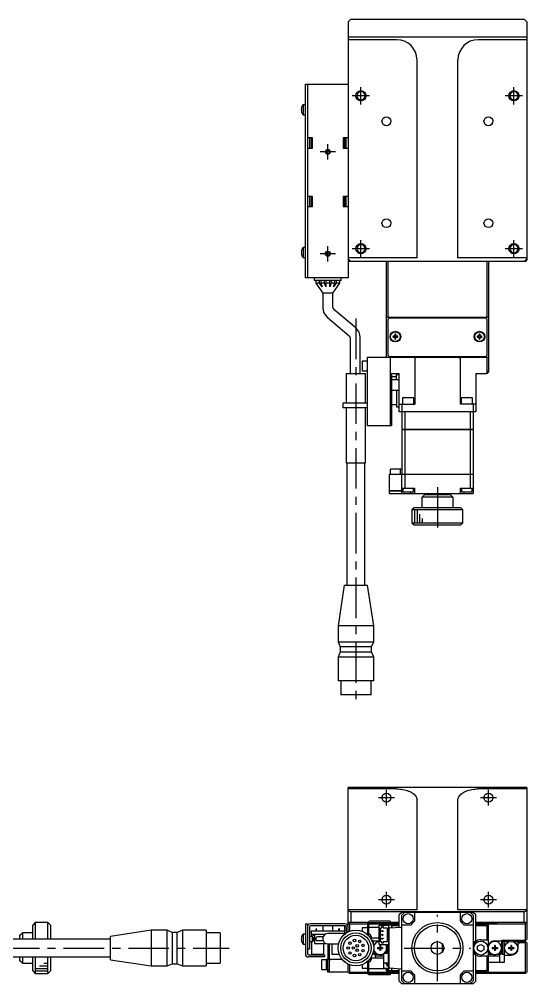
# Model space of a CAD drawing. Extents: x 0 to 797, y -8 to 680.
# Drawn here: x 186.2 to 385.2, y 301.6 to 680 of the extents above; entities that cross this region are included whole.
import ezdxf

# ---------------------------------------------------------------- set-up
doc = ezdxf.new("R2010")
doc.units = 0
doc.header["$LTSCALE"] = 0.5
doc.linetypes.add('CENTER', pattern=[50.8, 31.75, -6.35, 6.35, -6.35])
for name, color, linetype in [('MSM_CENTER', 1, 'CENTER'), ('MSM_CONTINUOUS', 7, 'CONTINUOUS'), ('MSM_NARROW', 5, 'CONTINUOUS')]:
    doc.layers.add(name, color=color, linetype=linetype)

msp = doc.modelspace()

# ---------------------------------------------------------------- linework, layer by layer
at = {"layer": 'MSM_CENTER'}
for p, q in [((320.244951, 646.561815), (320.244951, 653.361815)), ((380.244951, 646.561815), (380.244951, 653.361815)), ((323.644951, 649.961815), (316.844951, 649.961815)), ((383.644951, 649.961815), (376.844951, 649.961815)), ((307.244951, 624.961815), (307.244951, 630.961815)), ((310.244951, 627.961815), (304.244951, 627.961815)), ((307.244951, 584.961815), (307.244951, 590.961815)), ((320.244951, 586.561815), (320.244951, 593.361815)), ((380.244951, 586.561815), (380.244951, 593.361815)), ((310.244951, 587.961815), (304.244951, 587.961815)), ((323.644951, 589.961815), (316.844951, 589.961815)), ((383.644951, 589.961815), (376.844951, 589.961815)), ((318.244951, 562.511815), (318.244951, 411.411815)), ((350.244951, 496.461815), (350.244951, 478.961815)), ((330.244951, 371.485747), (330.244951, 377.685747)), ((370.244951, 371.485747), (370.244951, 377.685747)), ((327.144951, 374.585747), (333.344951, 374.585747)), ((367.144951, 374.585747), (373.344951, 374.585747)), ((330.244951, 331.485747), (330.244951, 337.685747)), ((370.244951, 331.485747), (370.244951, 337.685747)), ((327.144951, 334.585747), (333.344951, 334.585747)), ((367.144951, 334.585747), (373.344951, 334.585747)), ((350.244951, 302.585748), (350.244951, 328.585748)), ((127.45, 315.585748), (268.55, 315.585748)), ((337.244951, 315.585748), (363.244951, 315.585748))]:
    msp.add_line(p, q, dxfattribs=at)
at = {"layer": 'MSM_CONTINUOUS'}
for p, q in [((316.244951, 679.961815), (315.244951, 678.961815)), ((315.244951, 678.961815), (315.244951, 578.461815)), ((316.244951, 679.961815), (384.244951, 679.961815)), ((385.244951, 678.961815), (384.244951, 679.961815)), ((385.244951, 678.961815), (385.244951, 585.461815)), ((385.244951, 672.961815), (315.244951, 672.961815)), ((334.244951, 671.961815), (315.244951, 671.961815)), ((385.244951, 671.961815), (366.244951, 671.961815)), ((342.244951, 586.367523), (342.244951, 663.961815)), ((358.244951, 586.367523), (358.244951, 663.961815)), ((298.444951, 578.461815), (298.444951, 654.461815)), ((298.444951, 654.461815), (315.244951, 654.461815)), ((299.244951, 654.461815), (299.244951, 578.461815)), ((296.857476, 644.661815), (296.989219, 644.661815)), ((296.989219, 644.261815), (296.857476, 644.261815)), ((296.989219, 645.411815), (296.989219, 645.390524)), ((296.989219, 644.661815), (296.989219, 644.261815)), ((296.989219, 643.533107), (296.989219, 643.511815)), ((297.546952, 646.461815), (297.546952, 642.461815)), ((298.444951, 646.461815), (297.546952, 646.461815)), ((297.546952, 642.461815), (298.444951, 642.461815)), ((301.244951, 633.461815), (299.244951, 633.461815)), ((300.044951, 633.461815), (300.044951, 629.461815)), ((300.744951, 633.461815), (300.744951, 629.461815)), ((301.244951, 629.461815), (301.244951, 633.461815)), ((315.244951, 633.461815), (313.244951, 633.461815)), ((313.244951, 633.461815), (313.244951, 629.461815)), ((313.744951, 629.461815), (313.744951, 633.461815)), ((313.944951, 629.461815), (313.944951, 633.461815)), ((314.444951, 629.461815), (314.444951, 633.461815)), ((299.244951, 629.461815), (301.244951, 629.461815)), ((313.244951, 629.461815), (315.244951, 629.461815)), ((301.244951, 610.461815), (299.244951, 610.461815)), ((300.044951, 610.461815), (300.044951, 606.461815)), ((300.744951, 610.461815), (300.744951, 606.461815)), ((301.244951, 606.461815), (301.244951, 610.461815)), ((315.244951, 610.461815), (313.244951, 610.461815)), ((313.244951, 610.461815), (313.244951, 606.461815)), ((313.744951, 606.461815), (313.744951, 610.461815)), ((313.944951, 606.461815), (313.944951, 610.461815)), ((314.444951, 606.461815), (314.444951, 610.461815)), ((299.244951, 606.461815), (301.244951, 606.461815)), ((313.244951, 606.461815), (315.244951, 606.461815)), ((297.546952, 590.461815), (297.546952, 586.461815)), ((298.444951, 590.461815), (297.546952, 590.461815)), ((296.857476, 588.661815), (296.989219, 588.661815)), ((296.989219, 588.261815), (296.857476, 588.261815)), ((296.989219, 589.411815), (296.989219, 589.390524)), ((296.989219, 588.661815), (296.989219, 588.261815)), ((296.989219, 587.533107), (296.989219, 587.511815)), ((297.546952, 586.461815), (298.444951, 586.461815)), ((342.244951, 586.367523), (315.244951, 586.367523)), ((315.244951, 585.961815), (316.244951, 584.961815)), ((315.394951, 585.311815), (315.244951, 585.461815)), ((315.394951, 585.311815), (315.644951, 585.561815)), ((315.744951, 584.961815), (315.394951, 585.311815)), ((384.744951, 584.961815), (315.744951, 584.961815)), ((330.244951, 547.461815), (330.244951, 584.961815)), ((330.744951, 584.961815), (330.744951, 562.961815)), ((385.244951, 586.367523), (358.244951, 586.367523)), ((369.744951, 562.961815), (369.744951, 584.961815)), ((370.244951, 584.961815), (370.244951, 541.461815)), ((384.244951, 584.961815), (385.244951, 585.961815)), ((385.094951, 585.311815), (384.744951, 584.961815)), ((384.844951, 585.561815), (385.094951, 585.311815)), ((385.244951, 585.461815), (385.094951, 585.311815)), ((315.244951, 578.461815), (298.444951, 578.461815)), ((301.994951, 577.461815), (301.994951, 578.461815)), ((312.494951, 577.461815), (301.994951, 577.461815)), ((302.494951, 577.461815), (302.494951, 576.461815)), ((303.994951, 576.461815), (302.494951, 576.461815)), ((302.494951, 576.461815), (305.244951, 572.461815)), ((303.994951, 576.461815), (303.994951, 577.461815)), ((304.994951, 575.00727), (303.994951, 576.461815)), ((304.494951, 577.461815), (304.494951, 576.461815)), ((305.994951, 576.461815), (304.494951, 576.461815)), ((304.494951, 576.461815), (304.994951, 575.00727)), ((305.994951, 576.461815), (305.994951, 577.461815)), ((306.494951, 575.00727), (305.994951, 576.461815)), ((306.494951, 577.461815), (306.494951, 575.00727)), ((307.994951, 576.461815), (306.494951, 576.461815)), ((307.994951, 575.00727), (307.994951, 577.461815)), ((308.494951, 576.461815), (307.994951, 575.00727)), ((308.494951, 577.461815), (308.494951, 576.461815)), ((309.994951, 576.461815), (308.494951, 576.461815)), ((309.244951, 572.461815), (311.994951, 576.461815)), ((309.494951, 575.00727), (309.994951, 576.461815)), ((310.494951, 576.461815), (309.494951, 575.00727)), ((309.994951, 576.461815), (309.994951, 577.461815)), ((310.494951, 577.461815), (310.494951, 576.461815)), ((311.994951, 576.461815), (310.494951, 576.461815)), ((311.994951, 576.461815), (311.994951, 577.461815)), ((312.494951, 577.461815), (312.494951, 578.461815)), ((309.244951, 572.461815), (305.244951, 572.461815)), ((305.244951, 572.461815), (305.244951, 566.860738)), ((309.244951, 566.860738), (309.244951, 572.461815)), ((318.183512, 558.894088), (309.602164, 566.094694)), ((307.031013, 563.030516), (315.612361, 555.82991)), ((370.244951, 562.961815), (330.244951, 562.961815)), ((331.244951, 562.661815), (330.744951, 562.161815)), ((330.744951, 562.161815), (330.744951, 548.161815)), ((369.244951, 562.661815), (331.244951, 562.661815)), ((335.994951, 562.961815), (335.994951, 562.661815)), ((336.494951, 562.961815), (336.494951, 562.661815)), ((341.994951, 562.661815), (341.994951, 562.961815)), ((345.444951, 562.961815), (345.244951, 562.761815)), ((355.244951, 562.761815), (345.244951, 562.761815)), ((345.244951, 562.761815), (345.244951, 562.661815)), ((355.244951, 562.761815), (355.044951, 562.961815)), ((355.244951, 562.661815), (355.244951, 562.761815)), ((358.494951, 562.961815), (358.494951, 562.661815)), ((363.994951, 562.661815), (363.994951, 562.961815)), ((364.494951, 562.661815), (364.494951, 562.961815)), ((369.744951, 562.161815), (369.244951, 562.661815)), ((369.744951, 548.161815), (369.744951, 562.161815)), ((333.504951, 556.381), (333.504951, 555.701815)), ((333.984951, 555.701815), (333.984951, 556.381)), ((366.504951, 556.381), (366.504951, 555.701815)), ((366.984951, 555.701815), (366.984951, 556.381)), ((315.969573, 555.063866), (315.969573, 540.961815)), ((319.969573, 540.961815), (319.969573, 555.063866)), ((333.504951, 555.701815), (332.825767, 555.701815)), ((332.825767, 555.221815), (333.504951, 555.221815)), ((333.504951, 555.221815), (333.504951, 554.542631)), ((334.664136, 555.701815), (333.984951, 555.701815)), ((333.984951, 554.542631), (333.984951, 555.221815)), ((333.984951, 555.221815), (334.664136, 555.221815)), ((366.504951, 555.701815), (365.825767, 555.701815)), ((365.825767, 555.221815), (366.504951, 555.221815)), ((366.504951, 555.221815), (366.504951, 554.542631)), ((367.664136, 555.701815), (366.984951, 555.701815)), ((366.984951, 554.542631), (366.984951, 555.221815)), ((366.984951, 555.221815), (367.664136, 555.221815)), ((320.744951, 545.861815), (320.744951, 542.061815)), ((322.744951, 545.861815), (320.744951, 545.861815)), ((322.744951, 520.461815), (322.744951, 547.461815)), ((322.744951, 547.461815), (370.244951, 547.461815)), ((330.744951, 548.161815), (331.244951, 547.661815)), ((331.244951, 547.661815), (369.244951, 547.661815)), ((331.744951, 547.461815), (331.744951, 520.461815)), ((335.994951, 547.661815), (335.994951, 547.461815)), ((340.244951, 547.661815), (340.244951, 547.461815)), ((341.244951, 547.661815), (341.244951, 547.461815)), ((341.344951, 547.461815), (341.344951, 528.961815)), ((341.344951, 546.961815), (341.844951, 547.461815)), ((342.744951, 547.661815), (342.744951, 547.461815)), ((357.744951, 547.461815), (357.744951, 547.661815)), ((358.644951, 547.461815), (359.144951, 546.961815)), ((359.144951, 547.461815), (359.144951, 528.961815)), ((359.244951, 547.661815), (359.244951, 547.461815)), ((360.244951, 547.461815), (360.244951, 547.661815)), ((364.494951, 547.461815), (364.494951, 547.661815)), ((369.244951, 547.661815), (369.744951, 548.161815)), ((369.744951, 541.574188), (369.744951, 547.461815)), ((320.744951, 542.061815), (322.744951, 542.061815)), ((369.438764, 540.961813), (369.744951, 541.574188)), ((369.744951, 541.574188), (370.244951, 542.074188)), ((370.244951, 541.461815), (369.744951, 540.961815)), ((314.494951, 540.961815), (321.994951, 540.961815)), ((314.494951, 540.961815), (314.494951, 529.461815)), ((321.994951, 529.461815), (321.994951, 540.961815)), ((331.744951, 540.961813), (335.244951, 540.961813)), ((332.244951, 540.461815), (331.744951, 540.461815)), ((332.244951, 540.461815), (332.244951, 520.461815)), ((334.244951, 539.711815), (332.244951, 539.711815)), ((335.244951, 538.461815), (332.244951, 538.461815)), ((334.244951, 538.461815), (334.244951, 540.461815)), ((335.244951, 540.461815), (334.244951, 540.461815)), ((335.244951, 525.961815), (335.244951, 540.961813)), ((365.244951, 540.961813), (365.244951, 525.961815)), ((365.244951, 540.961813), (369.438764, 540.961813)), ((369.744951, 540.961815), (369.438764, 540.961813)), ((332.244951, 534.461815), (335.244951, 534.461815)), ((334.244951, 534.461815), (334.244951, 527.961815)), ((340.994951, 531.461815), (336.494951, 531.461815)), ((336.494951, 531.461815), (336.494951, 528.961815)), ((340.994951, 528.961815), (340.994951, 531.461815)), ((363.994951, 531.461815), (359.494951, 531.461815)), ((359.494951, 531.461815), (359.494951, 528.961815)), ((363.994951, 528.961815), (363.994951, 531.461815)), ((313.244951, 527.461815), (313.244951, 529.461815)), ((313.244951, 529.461815), (322.744951, 529.461815)), ((322.744951, 527.461815), (313.244951, 527.461815)), ((314.494951, 527.461815), (314.494951, 505.961815)), ((321.994951, 505.961815), (321.994951, 527.461815)), ((334.244951, 528.711815), (332.244951, 528.711815)), ((334.244951, 527.961815), (335.244951, 527.961815)), ((335.244951, 528.961815), (341.344951, 528.961815)), ((365.244951, 525.961815), (335.244951, 525.961815)), ((336.244951, 528.961815), (336.244951, 518.971815)), ((337.399719, 525.961815), (337.399719, 518.971815)), ((365.244951, 528.961815), (359.144951, 528.961815)), ((363.090184, 525.961815), (363.090184, 518.971815)), ((364.244951, 528.961815), (364.244951, 518.971815)), ((332.244951, 520.461815), (322.744951, 520.461815)), ((336.244951, 518.971815), (364.244951, 518.971815)), ((336.244951, 518.961815), (336.244951, 501.471815)), ((364.244951, 518.961815), (336.244951, 518.961815)), ((336.254951, 518.961815), (336.254951, 518.971815)), ((337.399719, 518.961815), (337.399719, 501.471815)), ((337.403612, 518.961815), (337.403612, 518.971815)), ((363.086291, 518.961815), (363.086291, 518.971815)), ((363.090184, 518.961815), (363.090184, 501.471815)), ((364.234951, 518.961815), (364.234951, 518.971815)), ((364.244951, 518.961815), (364.244951, 501.471815)), ((314.494951, 505.961815), (321.994951, 505.961815)), ((314.744951, 505.961815), (314.744951, 457.961815)), ((321.744951, 457.961815), (321.744951, 505.961815)), ((331.844951, 501.461815), (331.844951, 503.461815)), ((336.244951, 503.461815), (331.844951, 503.461815)), ((335.744951, 501.471815), (335.744951, 503.461815)), ((331.244951, 501.461815), (331.244951, 494.971815)), ((331.244951, 501.461815), (364.244951, 501.461815)), ((332.244951, 501.461815), (332.244951, 501.471815)), ((332.244951, 501.471815), (364.244951, 501.471815)), ((336.244951, 493.961815), (336.244951, 501.461815)), ((336.254951, 501.461815), (336.254951, 501.471815)), ((337.399719, 501.461815), (337.399719, 495.961815)), ((337.403612, 501.461815), (337.403612, 501.471815)), ((363.086291, 501.461815), (363.086291, 501.471815)), ((363.090184, 501.461815), (363.090184, 495.961815)), ((364.234951, 501.461815), (364.234951, 501.471815)), ((364.244951, 501.461815), (364.244951, 493.961815)), ((336.244951, 495.961815), (341.244951, 495.961815)), ((336.744951, 494.461815), (336.744951, 495.961815)), ((340.744951, 495.961815), (340.744951, 494.461815)), ((341.244951, 495.961815), (341.244951, 493.961815)), ((359.244951, 493.961815), (359.244951, 495.961815)), ((359.244951, 495.961815), (364.244951, 495.961815)), ((359.744951, 494.461815), (359.744951, 495.961815)), ((363.744951, 495.961815), (363.744951, 494.461815)), ((331.244951, 494.971815), (336.244951, 494.971815)), ((331.244951, 494.961815), (331.244951, 493.961815)), ((336.244951, 494.961815), (331.244951, 494.961815)), ((331.244951, 493.961815), (364.244951, 493.961815)), ((331.254951, 494.961815), (331.254951, 494.971815)), ((340.744951, 494.461815), (336.744951, 494.461815)), ((339.744951, 493.961815), (339.744951, 494.461815)), ((345.244951, 493.461815), (344.244951, 492.461815)), ((356.244951, 492.461815), (344.244951, 492.461815)), ((344.244951, 488.461815), (344.244951, 492.461815)), ((345.244951, 493.461815), (355.244951, 493.461815)), ((347.744951, 493.461815), (347.744951, 493.961815)), ((352.244951, 493.461815), (352.244951, 493.961815)), ((356.244951, 492.461815), (355.244951, 493.461815)), ((356.244951, 492.461815), (356.244951, 488.461815)), ((363.744951, 494.461815), (359.744951, 494.461815)), ((360.744951, 493.961815), (360.744951, 494.461815)), ((341.244951, 488.461815), (340.244951, 487.461815)), ((341.244951, 488.461815), (359.244951, 488.461815)), ((360.244951, 487.461815), (359.244951, 488.461815)), ((360.244951, 487.461815), (340.244951, 487.461815)), ((340.244951, 487.461815), (340.244951, 482.461815)), ((360.244951, 482.461815), (360.244951, 487.461815)), ((340.244951, 482.461815), (360.244951, 482.461815)), ((340.244951, 482.461815), (341.244951, 481.461815)), ((359.244951, 481.461815), (341.244951, 481.461815)), ((359.244951, 481.461815), (360.244951, 482.461815)), ((313.674951, 457.961815), (311.244951, 441.961815)), ((313.674951, 457.961815), (322.814951, 457.961815)), ((325.244951, 441.961815), (322.814951, 457.961815)), ((325.244951, 441.961815), (311.244951, 441.961815)), ((311.244951, 441.961815), (311.244951, 435.761815)), ((325.244951, 435.761815), (325.244951, 441.961815)), ((311.244951, 435.761815), (325.244951, 435.761815)), ((311.244951, 435.761815), (312.094951, 433.761815)), ((324.394951, 433.761815), (325.244951, 435.761815)), ((312.094951, 431.761815), (311.244951, 429.761815)), ((324.394951, 433.761815), (312.094951, 433.761815)), ((312.094951, 433.761815), (312.094951, 431.761815)), ((312.094951, 431.761815), (324.394951, 431.761815)), ((324.394951, 431.761815), (324.394951, 433.761815)), ((325.244951, 429.761815), (324.394951, 431.761815)), ((325.244951, 429.761815), (311.244951, 429.761815)), ((311.244951, 429.761815), (311.244951, 420.461815)), ((325.244951, 420.461815), (325.244951, 429.761815)), ((325.244951, 420.461815), (311.244951, 420.461815)), ((312.294951, 420.461815), (312.294951, 414.961815)), ((324.194951, 414.961815), (324.194951, 420.461815)), ((324.194951, 414.961815), (312.294951, 414.961815)), ((385.244951, 378.585747), (315.244951, 378.585747)), ((315.244951, 321.910303), (315.244951, 378.585747)), ((385.244951, 378.585747), (385.244951, 319.085747)), ((334.244951, 378.031438), (315.244951, 378.031438)), ((334.244951, 378.031438), (334.872624, 378.017768)), ((334.872624, 378.017768), (335.496427, 377.976842)), ((335.496427, 377.976842), (336.112514, 377.908913)), ((336.112514, 377.908913), (336.717087, 377.814399)), ((336.717087, 377.814399), (337.306419, 377.693884)), ((337.306419, 377.693884), (337.876875, 377.548109)), ((337.876875, 377.548109), (338.42494, 377.377975)), ((338.42494, 377.377975), (338.947233, 377.184529)), ((338.947233, 377.184529), (339.440536, 376.968965)), ((339.440536, 376.968965), (339.901806, 376.732611)), ((339.901806, 376.732611), (340.328199, 376.476925)), ((340.328199, 376.476925), (340.717087, 376.203483)), ((340.717087, 376.203483), (341.066073, 375.913971)), ((341.066073, 375.913971), (341.373003, 375.610174)), ((341.373003, 375.610174), (341.635988, 375.293964)), ((341.635988, 375.293964), (341.853403, 374.967293)), ((341.853403, 374.967293), (342.023911, 374.632172)), ((342.023911, 374.632172), (342.146458, 374.29067)), ((358.343445, 374.29067), (358.465992, 374.632172)), ((358.465992, 374.632172), (358.636499, 374.967293)), ((358.636499, 374.967293), (358.853915, 375.293964)), ((358.853915, 375.293964), (359.116899, 375.610174)), ((359.116899, 375.610174), (359.42383, 375.913971)), ((359.42383, 375.913971), (359.772815, 376.203483)), ((359.772815, 376.203483), (360.161704, 376.476925)), ((360.161704, 376.476925), (360.588097, 376.732611)), ((360.588097, 376.732611), (361.049367, 376.968965)), ((361.049367, 376.968965), (361.542669, 377.184529)), ((361.542669, 377.184529), (362.064963, 377.377975)), ((362.064963, 377.377975), (362.613027, 377.548109)), ((362.613027, 377.548109), (363.183484, 377.693884)), ((363.183484, 377.693884), (363.772815, 377.814399)), ((363.772815, 377.814399), (364.377388, 377.908913)), ((364.377388, 377.908913), (364.993476, 377.976842)), ((364.993476, 377.976842), (365.617279, 378.017768)), ((365.617279, 378.017768), (366.244951, 378.031438)), ((385.244951, 378.031438), (366.244951, 378.031438)), ((342.146458, 374.29067), (342.22029, 373.94489)), ((342.22029, 373.94489), (342.244951, 373.596965)), ((342.244951, 330.585747), (342.244951, 373.596965)), ((358.244951, 373.596965), (358.269613, 373.94489)), ((358.244951, 330.585747), (358.244951, 373.596965)), ((358.269613, 373.94489), (358.343445, 374.29067)), ((342.244951, 330.585747), (315.244951, 330.585747)), ((315.244951, 330.360859), (316.244951, 329.80655)), ((316.244951, 329.80655), (316.244951, 325.585747)), ((384.244951, 329.80655), (316.244951, 329.80655)), ((336.244951, 329.585748), (335.244951, 328.585748)), ((364.244951, 329.585748), (336.244951, 329.585748)), ((341.244951, 329.585748), (341.244951, 326.085748)), ((385.244951, 330.585747), (358.244951, 330.585747)), ((359.244951, 326.085748), (359.244951, 329.585748)), ((365.244951, 328.585748), (364.244951, 329.585748)), ((384.244951, 329.80655), (385.244951, 330.360859)), ((384.244951, 325.585747), (384.244951, 329.80655)), ((192.5, 325.585748), (191.5, 324.585748)), ((192.5, 325.585748), (192.5, 319.085748)), ((197.5, 325.585748), (192.5, 325.585748)), ((197.5, 319.085748), (197.5, 325.585748)), ((198.5, 324.585748), (197.5, 325.585748)), ((322.878925, 325.585747), (315.244951, 325.585747)), ((315.394951, 325.235747), (315.744951, 325.585747)), ((323.444951, 325.585748), (331.744951, 325.585748)), ((331.744951, 326.085748), (323.744951, 326.085748)), ((326.744951, 325.585747), (327.094951, 325.235747)), ((331.744951, 326.085748), (331.744951, 325.585748)), ((335.244951, 325.585747), (331.744951, 325.585747)), ((335.244951, 323.765821), (335.244951, 328.585748)), ((336.244951, 302.740515), (336.244951, 328.43098)), ((364.244951, 328.43098), (364.244951, 302.740515)), ((365.244951, 318.185748), (365.244951, 328.585748)), ((385.244951, 325.585747), (365.244951, 325.585747)), ((373.394951, 325.235747), (373.744951, 325.585747)), ((384.744951, 325.585747), (385.094951, 325.235747)), ((191.5, 319.085748), (191.5, 324.585748)), ((198.5, 324.585748), (198.5, 319.085748)), ((238, 322.585748), (222, 320.155748)), ((238, 322.585748), (238, 308.585748)), ((244.2, 322.585748), (238, 322.585748)), ((244.2, 308.585748), (244.2, 322.585748)), ((246.2, 321.735748), (244.2, 322.585748)), ((246.2, 321.735748), (246.2, 309.435748)), ((248.2, 321.735748), (246.2, 321.735748)), ((250.2, 322.585748), (248.2, 321.735748)), ((248.2, 309.435748), (248.2, 321.735748)), ((250.2, 322.585748), (250.2, 308.585748)), ((259.5, 322.585748), (250.2, 322.585748)), ((259.5, 322.585748), (259.5, 308.585748)), ((298.444951, 325.085747), (298.444951, 313.285747)), ((298.444951, 325.085747), (299.244951, 325.085747)), ((299.244951, 325.085747), (299.244951, 313.385747)), ((300.044951, 323.885747), (300.044951, 315.085747)), ((314.044951, 325.085747), (300.444951, 325.085747)), ((314.044951, 324.285747), (300.444951, 324.285747)), ((300.744951, 322.285747), (313.744951, 322.285747)), ((300.744951, 322.285747), (300.744951, 321.085747)), ((302.619951, 322.285747), (302.619951, 323.085747)), ((302.869951, 323.085747), (302.619951, 323.085747)), ((302.869951, 322.285747), (302.869951, 323.085747)), ((305.244951, 324.285747), (305.244951, 322.285747)), ((309.244951, 322.285747), (309.244951, 324.285747)), ((311.619951, 322.285747), (311.619951, 323.085747)), ((311.869951, 323.085747), (311.619951, 323.085747)), ((311.869951, 322.285747), (311.869951, 323.085747)), ((313.744951, 322.285747), (313.744951, 321.235747)), ((313.944951, 321.235747), (313.944951, 324.085747)), ((314.391361, 324.085747), (313.944951, 324.085747)), ((314.444951, 323.885747), (314.444951, 321.464523)), ((315.394951, 325.235747), (315.244951, 325.085747)), ((315.744951, 324.885747), (315.394951, 325.235747)), ((315.744951, 324.885747), (315.744951, 322.124096)), ((322.744951, 324.885747), (315.744951, 324.885747)), ((320.744951, 323.485748), (320.744951, 322.124096)), ((322.744951, 323.485748), (320.744951, 323.485748)), ((322.744951, 325.085748), (322.744951, 320.94765)), ((323.244951, 325.385748), (323.244951, 320.484727)), ((330.544951, 324.885747), (323.244951, 324.885747)), ((327.344951, 323.585748), (323.244951, 323.585748)), ((327.094951, 325.235747), (335.244951, 325.235747)), ((327.344951, 317.01075), (327.344951, 324.51075)), ((327.344951, 324.51075), (331.044951, 324.51075)), ((327.844951, 318.01075), (327.844951, 323.51075)), ((327.844951, 323.51075), (328.394951, 323.51075)), ((328.394951, 324.01075), (328.894951, 324.01075)), ((328.394951, 323.51075), (328.394951, 324.01075)), ((328.894951, 324.01075), (328.894951, 323.51075)), ((328.894951, 323.51075), (330.544951, 323.51075)), ((330.744951, 325.085747), (330.244951, 324.585747)), ((330.244951, 324.585747), (330.244951, 324.51075)), ((330.544951, 323.51075), (330.544951, 318.01075)), ((335.244951, 325.085747), (330.744951, 325.085747)), ((330.744951, 324.51075), (330.744951, 324.885747)), ((330.744951, 324.885747), (335.244951, 324.885747)), ((331.044951, 324.58575), (331.044951, 306.58575)), ((332.244951, 324.58575), (331.044951, 324.58575)), ((331.244951, 324.885747), (331.244951, 324.58575)), ((331.244951, 307.965136), (331.244951, 323.206359)), ((331.524024, 323.505628), (335.944951, 323.81477)), ((332.244951, 324.58575), (332.244951, 323.556041)), ((332.244951, 324.485748), (335.244951, 324.485748)), ((332.669813, 323.58575), (332.244951, 323.58575)), ((335.944951, 323.81477), (336.244951, 323.835748)), ((339.744951, 324.585748), (336.244951, 324.585748)), ((364.244951, 324.585748), (360.744951, 324.585748)), ((365.244951, 325.235747), (373.394951, 325.235747)), ((369.744951, 325.085747), (365.244951, 325.085747)), ((365.244951, 324.885747), (369.744951, 324.885747)), ((365.244951, 324.485748), (369.744951, 324.485748)), ((369.244951, 324.485748), (369.244951, 324.885747)), ((369.744951, 323.873375), (369.438764, 324.485748)), ((370.244951, 324.585747), (369.744951, 325.085747)), ((369.744951, 324.885747), (369.744951, 324.485748)), ((369.744951, 324.485748), (370.244951, 323.985748)), ((370.244951, 323.373375), (369.744951, 323.873375)), ((369.744951, 318.835749), (369.744951, 323.873375)), ((384.744951, 324.885747), (369.944951, 324.885747)), ((370.244951, 324.085747), (370.144952, 324.085747)), ((370.244951, 306.585747), (370.244951, 324.585747)), ((385.094951, 325.235747), (384.744951, 324.885747)), ((384.744951, 318.585747), (384.744951, 324.885747)), ((385.244951, 325.085747), (385.094951, 325.235747)), ((222, 319.085748), (174, 319.085748)), ((186.5, 320.585748), (187.5, 321.585748)), ((186.5, 319.085748), (186.5, 320.585748)), ((187.5, 321.585748), (187.5, 319.085748)), ((191.5, 321.585748), (187.5, 321.585748)), ((222, 311.015748), (222, 320.155748)), ((265, 321.535748), (259.5, 321.535748)), ((265, 321.535748), (265, 309.635748)), ((296.857476, 319.285747), (296.989219, 319.285747)), ((296.989219, 318.885747), (296.857476, 318.885747)), ((296.989219, 320.035747), (296.989219, 320.014456)), ((296.989219, 319.285747), (296.989219, 318.885747)), ((296.989219, 318.157038), (296.989219, 318.135747)), ((297.546952, 321.085747), (297.546952, 317.085747)), ((298.444951, 321.085747), (297.546952, 321.085747)), ((301.244951, 320.085747), (300.044971, 320.085747)), ((300.044971, 318.085747), (301.244951, 318.085747)), ((300.744951, 321.085747), (306.485017, 321.085747)), ((300.994951, 320.085747), (300.994951, 321.085747)), ((300.994951, 313.085747), (300.994951, 318.085747)), ((301.244951, 318.085747), (301.244951, 320.085747)), ((301.444951, 319.885747), (301.244951, 320.085747)), ((301.244951, 318.085747), (301.444951, 318.285747)), ((301.444951, 319.885747), (301.444951, 318.285747)), ((301.539951, 321.085747), (301.539951, 320.535747)), ((301.994951, 320.535747), (301.539951, 320.535747)), ((301.994951, 321.085747), (301.994951, 317.385747)), ((305.390902, 319.985747), (303.244951, 319.985747)), ((303.244951, 318.485747), (305.390902, 318.485747)), ((314.112457, 321.235747), (307.244951, 321.235747)), ((322.744951, 321.085748), (322.575078, 321.085748)), ((324.244951, 320.085748), (324.244951, 319.191299)), ((324.244951, 319.585748), (327.344951, 319.585748)), ((325.044951, 318.585747), (324.569507, 318.585747)), ((324.844951, 318.085747), (324.7833, 318.085747)), ((324.844951, 318.085747), (324.844951, 317.918129)), ((325.044951, 318.585747), (325.044951, 317.247073)), ((325.044951, 318.385747), (327.344951, 318.385747)), ((328.394951, 318.01075), (327.844951, 318.01075)), ((328.394951, 317.51075), (328.394951, 318.01075)), ((328.894951, 318.01075), (328.894951, 317.51075)), ((330.544951, 318.01075), (328.894951, 318.01075)), ((364.244951, 318.185748), (365.244951, 318.185748)), ((364.244951, 318.075226), (365.155692, 318.075226)), ((367.244951, 318.835749), (370.244951, 318.835749)), ((372.744951, 318.385747), (375.444951, 318.385747)), ((384.744951, 318.585747), (375.444951, 318.585747)), ((375.444951, 317.135818), (375.444951, 318.585747)), ((376.244951, 318.085747), (375.644951, 318.085747)), ((375.644951, 318.085747), (375.644951, 313.085747)), ((376.244951, 318.085747), (376.244951, 313.085747)), ((376.444951, 317.136402), (376.444951, 318.085747)), ((376.444951, 318.085747), (378.430808, 318.085747)), ((379.859094, 318.085747), (384.744951, 318.085747)), ((381.944951, 315.585747), (381.944951, 318.085747)), ((382.444951, 317.585747), (381.944951, 317.9393)), ((384.744951, 318.585747), (385.244951, 319.085747)), ((384.744951, 318.085747), (385.244951, 317.585747)), ((297.546952, 317.085747), (298.444951, 317.085747)), ((300.044951, 315.085747), (299.244951, 315.085747)), ((301.994951, 317.385747), (306.485017, 317.385747)), ((305.494951, 317.385747), (305.494951, 313.085747)), ((307.244949, 317.085747), (307.744951, 317.085747)), ((307.244949, 317.085747), (307.244949, 311.085747)), ((307.244951, 317.235747), (311.442194, 317.235747)), ((307.744951, 317.085747), (307.744951, 306.085747)), ((308.994951, 313.085747), (308.994951, 317.235747)), ((325.0751, 314.053083), (325.268245, 314.164594)), ((325.075101, 317.118411), (325.268245, 317.006899)), ((326.744951, 315.730747), (327.539951, 315.730747)), ((326.744951, 315.730747), (326.744951, 315.440747)), ((326.744951, 315.440747), (327.539951, 315.440747)), ((327.274945, 315.730747), (327.274945, 315.440747)), ((327.344951, 317.01075), (331.044951, 317.01075)), ((327.889951, 316.585747), (327.599951, 316.585747)), ((327.599951, 316.585747), (327.599951, 315.790747)), ((327.599951, 316.055753), (327.889951, 316.055753)), ((327.599951, 315.380747), (327.599951, 314.585747)), ((327.599951, 315.11574), (327.889951, 315.11574)), ((327.889951, 314.585747), (327.599951, 314.585747)), ((327.889951, 316.585747), (327.889951, 315.790747)), ((327.889951, 315.380747), (327.889951, 314.585747)), ((327.949951, 315.730747), (328.744951, 315.730747)), ((327.949951, 315.440747), (328.744951, 315.440747)), ((328.214958, 315.440747), (328.214958, 315.730747)), ((328.894951, 317.51075), (328.394951, 317.51075)), ((328.744951, 315.730747), (328.744951, 315.440747)), ((330.244951, 313.992081), (330.244951, 317.01075)), ((331.044951, 316.58575), (330.244951, 316.58575)), ((331.044951, 315.83575), (330.244951, 315.83575)), ((331.044951, 315.33575), (330.244951, 315.33575)), ((330.814951, 314.58575), (330.244951, 314.58575)), ((330.807654, 314.08575), (330.244951, 314.08575)), ((330.494951, 315.83575), (330.494951, 316.58575)), ((330.494951, 314.58575), (330.494951, 315.33575)), ((330.494951, 314.02325), (330.494951, 314.08575)), ((330.619951, 315.83575), (330.619951, 316.58575)), ((330.619951, 314.58575), (330.619951, 315.33575)), ((330.619951, 314.02325), (330.619951, 314.08575)), ((330.814951, 314.12325), (330.814951, 314.63325)), ((330.814951, 314.63325), (331.044951, 314.63325)), ((330.814951, 314.38325), (331.044951, 314.38325)), ((330.814951, 314.316855), (331.044951, 314.316855)), ((331.044951, 314.08575), (331.042814, 314.08575)), ((352.244951, 314.085748), (352.244951, 317.085748)), ((365.994951, 316.307437), (367.244951, 317.029124)), ((365.994951, 314.864061), (365.994951, 316.307437)), ((367.244951, 314.142373), (365.994951, 314.864061)), ((367.244951, 317.029124), (368.494951, 316.307437)), ((368.494951, 314.864061), (367.244951, 314.142373)), ((368.494951, 316.307437), (368.494951, 314.864061)), ((370.60019, 317.385747), (370.244951, 317.385747)), ((371.744951, 315.730747), (372.539951, 315.730747)), ((371.744951, 315.730747), (371.744951, 315.440747)), ((371.744951, 315.440747), (372.539951, 315.440747)), ((372.274945, 315.730747), (372.274945, 315.440747)), ((372.889951, 316.585747), (372.599951, 316.585747)), ((372.599951, 316.585747), (372.599951, 315.790747)), ((372.599951, 316.055753), (372.889951, 316.055753)), ((372.599951, 315.380747), (372.599951, 314.585747)), ((372.599951, 315.11574), (372.889951, 315.11574)), ((372.889951, 314.585747), (372.599951, 314.585747)), ((372.889951, 316.585747), (372.889951, 315.790747)), ((372.889951, 315.380747), (372.889951, 314.585747)), ((372.949951, 315.730747), (373.744951, 315.730747)), ((372.949951, 315.440747), (373.744951, 315.440747)), ((373.214958, 315.440747), (373.214958, 315.730747)), ((373.744951, 315.730747), (373.744951, 315.440747)), ((375.444951, 317.135818), (375.221658, 317.006899)), ((375.444951, 314.035676), (375.221658, 314.164594)), ((376.444951, 317.136402), (376.704951, 316.986291)), ((376.704951, 314.185202), (376.444951, 314.035091)), ((378.144951, 315.730747), (378.939951, 315.730747)), ((378.144951, 315.730747), (378.144951, 315.440747)), ((378.144951, 315.440747), (378.939951, 315.440747)), ((378.674945, 315.730747), (378.674945, 315.440747)), ((379.289951, 316.585747), (378.999951, 316.585747)), ((378.999951, 316.585747), (378.999951, 315.790747)), ((378.999951, 316.055753), (379.289951, 316.055753)), ((378.999951, 315.380747), (378.999951, 314.585747)), ((378.999951, 315.11574), (379.289951, 315.11574)), ((379.289951, 314.585747), (378.999951, 314.585747)), ((379.289951, 316.585747), (379.289951, 315.790747)), ((379.289951, 315.380747), (379.289951, 314.585747)), ((379.349951, 315.730747), (380.144951, 315.730747)), ((379.349951, 315.440747), (380.144951, 315.440747)), ((379.614958, 315.440747), (379.614958, 315.730747)), ((380.144951, 315.730747), (380.144951, 315.440747)), ((381.944951, 317.085747), (382.444951, 317.585747)), ((384.744951, 317.585747), (382.444951, 317.585747)), ((384.994951, 317.835747), (384.744951, 317.585747)), ((384.744951, 306.085747), (384.744951, 317.585747)), ((385.244951, 317.585747), (385.244951, 306.085747)), ((174, 312.085748), (222, 312.085748)), ((186.5, 310.585748), (186.5, 312.085748)), ((187.5, 309.585748), (186.5, 310.585748)), ((187.5, 312.085748), (187.5, 309.585748)), ((191.5, 306.585748), (191.5, 312.085748)), ((192.5, 312.085748), (192.5, 305.585748)), ((197.5, 305.585748), (197.5, 312.085748)), ((198.5, 312.085748), (198.5, 306.585748)), ((222, 311.015748), (238, 308.585748)), ((305.944951, 312.085747), (299.644951, 312.085747)), ((299.744951, 312.885747), (305.944951, 312.885747)), ((301.994951, 313.085747), (300.994951, 313.085747)), ((301.994951, 313.185747), (304.494951, 313.185747)), ((301.994951, 313.085747), (301.994951, 313.185747)), ((302.794951, 313.185747), (302.794951, 313.085747)), ((302.794951, 313.085747), (303.694951, 313.085747)), ((303.169951, 313.185747), (303.169951, 313.085747)), ((303.319951, 313.185747), (303.319951, 313.085747)), ((303.694951, 313.185747), (303.694951, 313.085747)), ((304.494951, 313.085747), (304.494951, 313.185747)), ((305.494951, 313.085747), (304.494951, 313.085747)), ((304.744951, 310.985747), (304.744951, 307.185747)), ((306.744951, 310.985747), (304.744951, 310.985747)), ((305.944951, 312.885747), (305.944951, 312.085747)), ((306.744951, 307.085747), (306.744951, 311.085747)), ((312.883049, 311.085747), (306.744951, 311.085747)), ((307.244951, 307.085747), (307.244949, 311.085747)), ((307.744951, 310.585747), (308.244951, 311.085747)), ((311.706603, 313.085747), (308.994951, 313.085747)), ((323.244951, 310.686768), (323.244951, 305.785748)), ((324.244951, 311.980197), (324.244951, 311.085748)), ((329.164951, 311.585748), (324.244951, 311.585748)), ((324.844951, 313.085747), (324.783299, 313.085747)), ((324.844951, 313.253367), (324.844951, 313.085747)), ((325.044951, 313.924423), (325.044951, 313.585747)), ((325.044951, 313.585747), (326.083627, 313.585747)), ((325.044951, 313.585747), (325.544951, 313.085747)), ((327.030808, 313.085747), (325.544951, 313.085747)), ((325.794951, 313.085747), (325.794951, 311.585748)), ((329.164951, 312.385747), (325.794951, 312.385747)), ((329.164951, 313.085747), (328.459094, 313.085747)), ((329.044951, 311.48575), (329.044951, 307.68575)), ((329.164951, 311.48575), (329.044951, 311.48575)), ((329.164951, 309.78325), (329.164951, 313.161828)), ((329.194241, 313.232539), (329.515662, 313.553961)), ((329.406276, 313.585747), (330.054951, 313.585747)), ((329.586373, 313.58325), (330.844951, 313.58325)), ((330.054951, 313.69325), (330.054951, 313.58325)), ((330.284951, 313.69325), (330.284951, 313.58325)), ((330.714951, 314.02325), (330.384951, 314.02325)), ((330.384951, 313.79325), (330.714951, 313.79325)), ((330.494951, 313.58325), (330.494951, 313.79325)), ((330.619951, 313.58325), (330.619951, 313.79325)), ((330.944951, 313.48325), (330.944951, 309.78325)), ((331.044951, 312.89825), (330.944951, 312.89825)), ((331.044951, 312.335747), (330.944951, 312.335747)), ((331.044951, 311.48575), (330.944951, 311.48575)), ((331.044951, 311.36325), (330.944951, 311.36325)), ((365.155694, 313.09627), (364.244951, 313.09627)), ((365.244951, 312.985748), (364.244951, 312.985748)), ((365.244951, 302.585748), (365.244951, 312.985748)), ((370.244951, 312.335749), (367.244951, 312.335749)), ((369.744951, 307.298118), (369.744951, 312.335749)), ((370.244951, 313.585747), (371.083627, 313.585747)), ((370.244951, 313.285747), (370.444951, 313.085747)), ((372.030808, 313.085747), (370.244951, 313.085747)), ((374.694951, 312.385747), (370.244951, 312.385747)), ((374.944951, 313.085747), (373.459094, 313.085747)), ((374.406276, 313.585747), (375.444951, 313.585747)), ((374.694951, 309.885747), (374.694951, 313.085747)), ((374.944951, 313.085747), (375.444951, 313.585747)), ((375.444951, 313.585747), (375.444951, 314.035676)), ((376.244951, 313.085747), (375.644951, 313.085747)), ((376.444951, 314.035091), (376.444951, 309.885747)), ((376.444951, 312.785747), (379.144951, 312.785747)), ((187.5, 309.585748), (191.5, 309.585748)), ((191.5, 306.585748), (192.5, 305.585748)), ((197.5, 305.585748), (198.5, 306.585748)), ((238, 308.585748), (244.2, 308.585748)), ((244.2, 308.585748), (246.2, 309.435748)), ((246.2, 309.435748), (248.2, 309.435748)), ((248.2, 309.435748), (250.2, 308.585748)), ((250.2, 308.585748), (259.5, 308.585748)), ((259.5, 309.635748), (265, 309.635748)), ((304.744951, 307.185747), (306.744951, 307.185747)), ((306.744951, 307.085747), (307.744951, 307.085747)), ((307.244951, 306.085747), (307.244951, 307.085747)), ((315.244951, 306.085747), (315.244951, 309.261193)), ((315.744951, 309.047399), (315.744951, 306.085747)), ((320.744951, 309.047399), (320.744951, 307.685748)), ((320.744951, 307.685748), (322.744951, 307.685748)), ((322.575078, 310.085748), (322.744951, 310.085748)), ((322.744951, 310.223845), (322.744951, 306.085748)), ((323.244951, 307.585748), (330.244951, 307.585748)), ((329.044951, 307.68575), (331.044951, 307.68575)), ((330.844951, 309.68325), (329.264951, 309.68325)), ((330.054951, 309.68325), (330.054951, 309.57325)), ((330.244951, 306.585747), (330.244951, 307.68575)), ((330.744951, 306.685746), (330.244951, 307.185746)), ((330.34495, 307.085747), (330.244951, 307.085747)), ((330.244951, 306.585747), (330.744951, 306.085747)), ((330.284951, 309.68325), (330.284951, 309.57325)), ((330.35732, 307.68575), (330.744951, 307.298118)), ((330.384951, 309.47325), (330.714951, 309.47325)), ((330.714951, 309.24325), (330.384951, 309.24325)), ((330.494951, 309.47325), (330.494951, 309.68325)), ((330.494951, 308.41075), (330.494951, 309.24325)), ((331.044951, 308.41075), (330.494951, 308.41075)), ((330.744951, 307.68575), (330.744951, 307.298118)), ((330.744951, 307.298118), (331.044951, 306.698118)), ((330.744951, 306.285747), (330.744951, 306.685746)), ((331.044951, 306.685746), (330.744951, 306.685746)), ((330.814951, 309.14325), (330.814951, 308.63325)), ((331.044951, 308.949645), (330.814951, 308.949645)), ((331.044951, 308.88325), (330.814951, 308.88325)), ((331.044951, 308.63325), (330.814951, 308.63325)), ((331.044951, 309.36325), (330.960919, 309.36325)), ((332.244951, 306.58575), (331.044951, 306.58575)), ((331.244951, 306.58575), (331.244951, 306.285747)), ((335.944951, 307.356726), (331.524024, 307.665867)), ((332.244951, 307.615455), (332.244951, 306.58575)), ((332.244951, 307.58575), (332.669756, 307.58575)), ((335.244951, 306.685746), (332.244951, 306.685746)), ((335.244951, 302.585748), (335.244951, 307.405675)), ((336.244951, 307.335748), (335.944951, 307.356726)), ((336.244951, 306.585748), (339.744951, 306.585748)), ((360.744951, 306.585748), (364.244951, 306.585748)), ((369.744951, 306.685746), (365.244951, 306.685746)), ((369.244951, 306.285747), (369.244951, 306.685746)), ((369.438765, 306.685746), (369.744951, 307.298118)), ((369.744951, 307.298118), (370.244951, 307.798118)), ((370.244951, 307.185746), (369.744951, 306.685746)), ((369.744951, 306.685746), (369.744951, 306.285747)), ((369.744951, 306.085747), (370.244951, 306.585747)), ((370.244951, 307.085747), (370.144952, 307.085747)), ((376.444951, 309.885747), (370.244951, 309.885747)), ((192.5, 305.585748), (197.5, 305.585748)), ((315.244951, 306.085747), (307.244951, 306.085747)), ((315.244951, 306.085747), (315.744951, 305.585747)), ((315.494951, 305.835747), (315.744951, 306.085747)), ((315.744951, 306.085747), (322.744951, 306.085747)), ((322.878926, 305.585747), (315.744951, 305.585747)), ((323.244951, 306.085747), (335.244951, 306.085747)), ((323.444951, 305.585748), (331.744951, 305.585748)), ((331.744951, 305.085748), (323.744951, 305.085748)), ((335.244951, 306.285747), (330.744951, 306.285747)), ((331.744951, 305.585748), (331.744951, 305.085748)), ((335.244951, 305.585747), (331.744951, 305.585747)), ((341.244951, 305.085748), (341.244951, 301.585748)), ((359.244951, 301.585748), (359.244951, 305.085748)), ((369.744951, 306.285747), (365.244951, 306.285747)), ((365.244951, 306.085747), (384.744951, 306.085747)), ((384.744951, 305.585747), (365.244951, 305.585747)), ((385.244951, 306.085747), (384.744951, 305.585747)), ((384.744951, 306.085747), (384.994951, 305.835747)), ((335.244951, 302.585748), (336.244951, 301.585748)), ((364.244951, 301.585748), (336.244951, 301.585748)), ((364.244951, 301.585748), (365.244951, 302.585748))]:
    msp.add_line(p, q, dxfattribs=at)
at = {"layer": 'MSM_CONTINUOUS', "extrusion": (0, 0, -1)}
for centre in [(-320.244951, 649.961815), (-380.244951, 649.961815), (-320.244951, 589.961815), (-380.244951, 589.961815)]:
    msp.add_circle(centre, 1.621, dxfattribs=at)
at = {"layer": 'MSM_CONTINUOUS'}
for centre, radius in [((330.244951, 639.961815), 1.75), ((370.244951, 639.961815), 1.75), ((307.244951, 627.961815), 0.7835), ((330.244951, 599.961815), 1.75), ((370.244951, 599.961815), 1.75), ((307.244951, 587.961815), 0.7835), ((333.744951, 555.461815), 2.1), ((333.744951, 555.461815), 1.9), ((366.744951, 555.461815), 2.1), ((366.744951, 555.461815), 1.9), ((330.244951, 374.585747), 1.75), ((370.244951, 374.585747), 1.75), ((330.244951, 334.585747), 1.75), ((370.244951, 334.585747), 1.75), ((338.744951, 327.085748), 2), ((350.244951, 315.585748), 10), ((361.744951, 327.085748), 2), ((318.244951, 315.585748), 7), ((328.644951, 322.26075), 0.25), ((350.244951, 315.585748), 9), ((318.244951, 315.585748), 5.95), ((318.244951, 315.585748), 5), ((315.946818, 317.514111), 0.5), ((317.724007, 318.540171), 0.5), ((319.744951, 318.183824), 0.5), ((328.644951, 320.76075), 0.25), ((328.644951, 319.26075), 0.25), ((350.244951, 315.585748), 2.5), ((367.244951, 315.585749), 2.75), ((379.144951, 315.585747), 2.6), ((315.244951, 315.585748), 0.5), ((315.946818, 313.657385), 0.5), ((317.244951, 315.585748), 0.5), ((318.744951, 316.451773), 0.5), ((318.744951, 314.719722), 0.5), ((321.064029, 316.611808), 0.5), ((321.064029, 314.559687), 0.5), ((317.724007, 312.631325), 0.5), ((319.744951, 312.987672), 0.5), ((338.744951, 304.085748), 2), ((361.744951, 304.085748), 2)]:
    msp.add_circle(centre, radius, dxfattribs=at)
for centre, radius, start, end in [((334.244951, 663.961815), 8, 0, 90), ((366.244951, 663.961815), 8, 90, 180), ((300.044951, 644.461815), 3.193744, 163.094742, 176.40965), ((300.044951, 644.461815), 3.193744, 183.59035, 196.905258), ((300.044951, 644.461815), 3.2, 141.317813, 162.729995), ((300.044951, 644.461815), 3.2, 197.270005, 218.682187), ((300.044951, 588.461815), 3.2, 141.317813, 162.729995), ((300.044951, 588.461815), 3.193744, 163.094742, 176.40965), ((300.044951, 588.461815), 3.193744, 183.59035, 196.905258), ((300.044951, 588.461815), 3.2, 197.270005, 218.682187), ((310.244951, 566.860738), 5, 180, 230), ((310.244951, 566.860738), 1, 180, 230), ((314.969573, 555.063866), 5, 0, 50), ((333.744951, 555.461815), 0.95, 75.36671, 104.63329), ((366.744951, 555.461815), 0.95, 75.36671, 104.63329), ((314.969573, 555.063866), 1, 0, 50), ((333.744951, 555.461815), 0.95, 165.36671, 194.63329), ((333.744951, 555.461815), 0.364721, 138.849633, 221.150367), ((333.744951, 555.461815), 0.364721, 48.849633, 131.150367), ((333.744951, 555.461815), 0.364721, 228.849633, 311.150367), ((333.744951, 555.461815), 0.95, 255.36671, 284.63329), ((333.744951, 555.461815), 0.364721, 318.849633, 41.150367), ((333.744951, 555.461815), 0.95, 345.36671, 14.63329), ((366.744951, 555.461815), 0.95, 165.36671, 194.63329), ((366.744951, 555.461815), 0.364721, 138.849633, 221.150367), ((366.744951, 555.461815), 0.364721, 48.849633, 131.150367), ((366.744951, 555.461815), 0.364721, 228.849633, 311.150367), ((366.744951, 555.461815), 0.95, 255.36671, 284.63329), ((366.744951, 555.461815), 0.364721, 318.849633, 41.150367), ((366.744951, 555.461815), 0.95, 345.36671, 14.63329), ((350.244951, 315.585748), 19, 132.536898, 137.463102), ((350.244951, 315.585748), 19, 42.536898, 47.463102), ((323.744951, 325.085748), 1, 90, 180), ((323.444951, 325.385748), 0.2, 90, 180), ((327.080873, 338.749826), 19, 311.799844, 318.200156), ((373.40903, 338.749826), 19, 221.799844, 228.200156), ((300.444951, 323.885747), 1.2, 90, 180), ((300.444951, 323.885747), 0.4, 90, 180), ((314.044951, 323.885747), 1.2, 0, 90), ((314.044951, 323.885747), 0.4, 0, 90), ((331.544951, 323.206359), 0.3, 94, 180), ((300.044951, 319.085747), 3.193744, 163.094742, 176.40965), ((300.044951, 319.085747), 3.193744, 183.59035, 196.905258), ((300.044951, 319.085747), 3.2, 141.317813, 162.729995), ((300.044951, 319.085747), 3.2, 197.270005, 218.682187), ((303.244951, 319.235747), 0.75, 90, 270.00000112), ((307.244951, 319.235747), 2, 90, 270.00000112), ((314.244951, 320.085748), 1, 118.998818, 144.268261), ((323.244951, 320.085748), 1, 0, 90), ((327.744951, 315.585747), 2.6, 98.849883, 166.375977), ((367.248572, 315.583089), 3.254365, 130.023317, 157.370445), ((367.244951, 315.585749), 3.25, 90, 130.004596), ((372.744951, 315.585747), 2.6, 195.942369, 164.05762349), ((372.744951, 315.585747), 2.8, 90, 139.994799), ((324.544951, 315.585747), 1.5875, 289.843345, 306.197223), ((324.544951, 315.585747), 1.5875, 53.802777, 70.156637), ((327.744951, 315.585747), 2.6, 193.624011, 344.05760364), ((324.429951, 315.470747), 1.75, 52.994029, 61.378274), ((324.429951, 315.700747), 1.75, 298.621726, 307.005971), ((327.539951, 315.790747), 0.06, 270, 0), ((327.539951, 315.380747), 0.06, 0, 90), ((327.949951, 315.790747), 0.06, 180, 270), ((327.949951, 315.380747), 0.06, 90, 180), ((327.744951, 315.585747), 2.6, 15.942369, 33.235261), ((330.714951, 314.12325), 0.33, 270, 0), ((330.714951, 314.12325), 0.1, 270, 0), ((367.248363, 315.588255), 3.254113, 202.630231, 229.977817), ((372.539951, 315.790747), 0.06, 270, 0), ((372.539951, 315.380747), 0.06, 0, 90), ((372.949951, 315.790747), 0.06, 180, 270), ((372.949951, 315.380747), 0.06, 90, 180), ((376.059951, 315.470747), 1.75, 118.621726, 127.005971), ((376.059951, 315.700747), 1.75, 232.994029, 241.378274), ((375.944951, 315.585747), 1.5875, 100.893053, 126.197223), ((375.944951, 315.585747), 1.5875, 233.802777, 259.106947), ((375.944951, 315.585747), 1.5875, 53.802777, 79.106947), ((375.944951, 315.585747), 1.5875, 280.893053, 306.197223), ((375.829951, 315.470747), 1.75, 52.994029, 60), ((375.829951, 315.700747), 1.75, 300, 307.005971), ((378.939951, 315.790747), 0.06, 270, 0), ((378.939951, 315.380747), 0.06, 0, 90), ((379.144951, 315.585747), 2.8, 270, 0), ((379.349951, 315.790747), 0.06, 180, 270), ((379.349951, 315.380747), 0.06, 90, 180), ((299.644951, 313.285747), 1.2, 180, 270), ((299.744951, 313.385747), 0.5, 180, 270), ((314.244951, 311.085748), 1, 215.731739, 241.001182), ((323.244951, 311.085748), 1, 270, 0), ((329.264951, 313.161828), 0.1, 135, 180), ((329.586373, 313.48325), 0.1, 90, 135), ((330.384951, 313.69325), 0.33, 90, 180), ((330.384951, 313.69325), 0.1, 90, 180), ((330.844951, 313.48325), 0.1, 0, 90), ((367.244951, 315.585749), 3.25, 229.995459, 270), ((329.264951, 309.78325), 0.1, 180, 270), ((330.384951, 309.57325), 0.33, 180, 270), ((330.384951, 309.57325), 0.1, 180, 270), ((330.714951, 309.14325), 0.33, 0, 90), ((330.714951, 309.14325), 0.1, 0, 90), ((330.844951, 309.78325), 0.1, 270, 0), ((331.544951, 307.965136), 0.3, 180, 266), ((327.080873, 292.421669), 19, 41.799844, 48.200156), ((373.40903, 292.421669), 19, 131.799844, 138.200156), ((323.744951, 306.085748), 1, 180, 270), ((323.444951, 305.785748), 0.2, 180, 270), ((350.244951, 315.585748), 19, 222.536898, 227.463102), ((350.244951, 315.585748), 19, 312.536898, 317.463102)]:
    msp.add_arc(centre, radius, start, end, dxfattribs=at)
at = {"layer": 'MSM_NARROW'}
for p, q in [((341.244951, 487.461815), (341.244951, 482.461815)), ((342.244951, 487.461815), (342.244951, 482.461815)), ((343.244951, 485.761815), (343.244951, 482.461815)), ((344.244951, 484.061815), (344.244951, 482.461815)), ((192.5, 307.585748), (197.5, 307.585748)), ((192.5, 306.585748), (197.5, 306.585748)), ((194.2, 308.585748), (197.5, 308.585748)), ((195.9, 309.585748), (197.5, 309.585748))]:
    msp.add_line(p, q, dxfattribs=at)
for centre, radius in [((320.244951, 649.961815), 2), ((380.244951, 649.961815), 2), ((307.244951, 627.961815), 1), ((320.244951, 589.961815), 2), ((380.244951, 589.961815), 2), ((307.244951, 587.961815), 1)]:
    msp.add_circle(centre, radius, dxfattribs=at)

doc.saveas('drawing.dxf')
